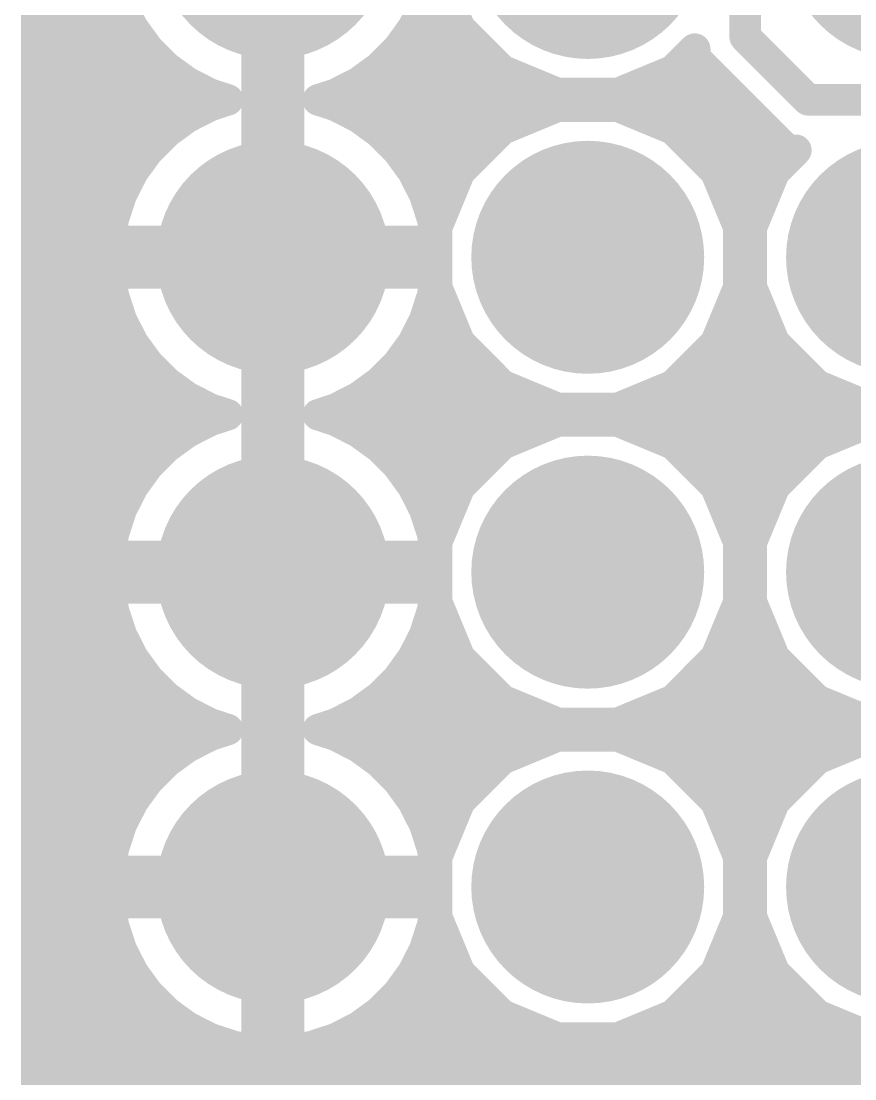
# Model space of a CAD drawing. Extents: x 0.3 to 37.8, y 0.3 to 44.2.
# Drawn here: x 0.25 to 6.98, y 12.93 to 21.46 of the extents above; entities that cross this region are included whole.
import ezdxf

# ---------------------------------------------------------------- set-up
doc = ezdxf.new("R2010")
doc.units = 0
doc.layers.add('16', color=175, linetype='CONTINUOUS')
doc.layers.add('17', color=82, linetype='CONTINUOUS')

# ---------------------------------------------------------------- blocks, each defined once
blk = doc.blocks.new('ROUNDP')
at = {"const_width": 0.5}
blk.add_lwpolyline([(0, -0.25, 1), (0, 0.25, 1), (0, -0.25)], format="xyb", dxfattribs=at)

msp = doc.modelspace()

# ---------------------------------------------------------------- linework, layer by layer
at = {"layer": '16', "const_width": 0.254}
for points in [[(0.381, 0.381), (0.381, 44.059)], [(6.096, 25.908), (6.096, 21.336)], [(2.159, 20.8751), (2.159, 21.971)], [(2.413, 21.971), (2.413, 19.685)], [(3.6068, 21.8555), (3.7924, 21.4074)], [(0.381, 21.59), (1.0625, 21.59)], [(1.062, 21.591), (1.1563, 21.4057)], [(2.159, 21.59), (2.413, 21.59)], [(3.4156, 21.4057), (3.51, 21.591)], [(3.5095, 21.59), (3.7168, 21.59)], [(1.1563, 21.4057), (1.2786, 21.2376)], [(3.2934, 21.2376), (3.4156, 21.4057)], [(3.7924, 21.4074), (4.1354, 21.0644)], [(0.381, 21.336), (1.207, 21.336)], [(2.159, 21.336), (2.413, 21.336)], [(3.365, 21.336), (3.8638, 21.336)], [(6.096, 21.336), (6.604, 20.828)], [(1.2786, 21.2376), (1.4256, 21.0906)], [(3.1464, 21.0906), (3.2934, 21.2376)], [(5.5166, 21.0644), (5.6896, 21.2374)], [(5.6896, 21.2374), (5.6896, 21.1677)], [(5.6896, 21.1677), (6.1976, 20.6597)], [(0.381, 21.082), (1.4373, 21.082)], [(1.4256, 21.0906), (1.5937, 20.9684)], [(2.159, 21.082), (2.413, 21.082)], [(2.9783, 20.9684), (3.1464, 21.0906)], [(3.1347, 21.082), (4.1178, 21.082)], [(4.1354, 21.0644), (4.5835, 20.8788)], [(5.0685, 20.8788), (5.5166, 21.0644)], [(5.5342, 21.082), (5.7753, 21.082)], [(1.5937, 20.9684), (1.779, 20.874)], [(2.793, 20.874), (2.9783, 20.9684)], [(1.779, 20.874), (1.9205, 20.828)], [(2.159, 19.685), (2.159, 20.8751)], [(2.6515, 20.828), (2.793, 20.874)], [(4.5835, 20.8788), (5.0685, 20.8788)], [(0.381, 20.828), (1.9205, 20.828)], [(1.779, 20.782), (1.5937, 20.6876)], [(1.9205, 20.828), (1.779, 20.782)], [(2.159, 20.828), (2.413, 20.828)], [(2.793, 20.782), (2.6515, 20.828)], [(2.6515, 20.828), (6.0293, 20.828)], [(2.9783, 20.6876), (2.793, 20.782)], [(6.604, 20.828), (8.89, 20.828)], [(4.5835, 20.7772), (4.1354, 20.5916)], [(5.0685, 20.7772), (4.5835, 20.7772)], [(5.5166, 20.5916), (5.0685, 20.7772)], [(1.5937, 20.6876), (1.4256, 20.5654)], [(3.1464, 20.5654), (2.9783, 20.6876)], [(6.1976, 20.6597), (6.4357, 20.4216)], [(0.381, 20.574), (1.4373, 20.574)], [(1.4256, 20.5654), (1.2786, 20.4184)], [(2.159, 20.574), (2.413, 20.574)], [(3.1347, 20.574), (4.1178, 20.574)], [(3.2934, 20.4184), (3.1464, 20.5654)], [(4.1354, 20.5916), (3.7924, 20.2486)], [(5.8596, 20.2486), (5.5166, 20.5916)], [(5.5342, 20.574), (6.2833, 20.574)], [(1.2786, 20.4184), (1.1563, 20.2503)], [(3.4156, 20.2503), (3.2934, 20.4184)], [(6.5054, 20.4216), (6.3324, 20.2486)], [(6.4357, 20.4216), (6.5054, 20.4216)], [(0.381, 20.32), (1.207, 20.32)], [(2.159, 20.32), (2.413, 20.32)], [(3.365, 20.32), (3.8638, 20.32)], [(5.7882, 20.32), (6.4038, 20.32)], [(1.1563, 20.2503), (1.062, 20.065)], [(3.51, 20.065), (3.4156, 20.2503)], [(3.7924, 20.2486), (3.6068, 19.8005)], [(6.0452, 19.8005), (5.8596, 20.2486)], [(6.3324, 20.2486), (6.1468, 19.8005)], [(0.381, 20.066), (1.0625, 20.066)], [(1.062, 20.065), (0.9977, 19.8673)], [(2.159, 20.066), (2.413, 20.066)], [(3.5095, 20.066), (3.7168, 20.066)], [(3.5743, 19.8673), (3.51, 20.065)], [(5.9352, 20.066), (6.2568, 20.066)], [(0.9977, 19.8673), (0.9689, 19.685)], [(3.6031, 19.685), (3.5743, 19.8673)], [(0.381, 19.812), (0.989, 19.812)], [(2.159, 19.812), (2.413, 19.812)], [(3.583, 19.812), (3.6116, 19.812)], [(3.6068, 19.8005), (3.6068, 19.3155)], [(6.0404, 19.812), (6.1516, 19.812)], [(6.0452, 19.3155), (6.0452, 19.8005)], [(6.1468, 19.8005), (6.1468, 19.3155)], [(0.9689, 19.685), (2.159, 19.685)], [(2.413, 19.685), (2.159, 19.685)], [(2.159, 19.685), (2.159, 19.431)], [(2.413, 19.431), (2.413, 19.685)], [(2.413, 19.685), (3.6031, 19.685)], [(0.381, 19.558), (2.159, 19.558)], [(2.413, 19.558), (3.6068, 19.558)], [(6.0452, 19.558), (6.1468, 19.558)], [(2.159, 19.431), (0.9689, 19.431)], [(0.9689, 19.431), (0.9977, 19.2487)], [(2.159, 18.2409), (2.159, 19.431)], [(2.159, 19.431), (2.413, 19.431)], [(2.413, 19.431), (2.413, 17.145)], [(3.6031, 19.431), (2.413, 19.431)], [(3.5743, 19.2487), (3.6031, 19.431)], [(0.381, 19.304), (0.989, 19.304)], [(0.9977, 19.2487), (1.062, 19.051)], [(2.159, 19.304), (2.413, 19.304)], [(3.51, 19.051), (3.5743, 19.2487)], [(3.583, 19.304), (3.6116, 19.304)], [(3.6068, 19.3155), (3.7924, 18.8674)], [(5.8596, 18.8674), (6.0452, 19.3155)], [(6.0404, 19.304), (6.1516, 19.304)], [(6.1468, 19.3155), (6.3324, 18.8674)], [(0.381, 19.05), (1.0625, 19.05)], [(1.062, 19.051), (1.1563, 18.8657)], [(2.159, 19.05), (2.413, 19.05)], [(3.4156, 18.8657), (3.51, 19.051)], [(3.5095, 19.05), (3.7168, 19.05)], [(5.9352, 19.05), (6.2568, 19.05)], [(1.1563, 18.8657), (1.2786, 18.6976)], [(3.2934, 18.6976), (3.4156, 18.8657)], [(3.7924, 18.8674), (4.1354, 18.5244)], [(5.5166, 18.5244), (5.8596, 18.8674)], [(6.3324, 18.8674), (6.6754, 18.5244)], [(0.381, 18.796), (1.207, 18.796)], [(2.159, 18.796), (2.413, 18.796)], [(3.365, 18.796), (3.8638, 18.796)], [(5.7882, 18.796), (6.4038, 18.796)], [(1.2786, 18.6976), (1.4256, 18.5506)], [(3.1464, 18.5506), (3.2934, 18.6976)], [(0.381, 18.542), (1.4373, 18.542)], [(1.4256, 18.5506), (1.5937, 18.4284)], [(2.159, 18.542), (2.413, 18.542)], [(2.9783, 18.4284), (3.1464, 18.5506)], [(3.1347, 18.542), (4.1178, 18.542)], [(4.1354, 18.5244), (4.5835, 18.3388)], [(5.0685, 18.3388), (5.5166, 18.5244)], [(5.5342, 18.542), (6.6578, 18.542)], [(6.6754, 18.5244), (7.1235, 18.3388)], [(1.5937, 18.4284), (1.779, 18.334)], [(2.793, 18.334), (2.9783, 18.4284)], [(1.779, 18.334), (1.9205, 18.288)], [(2.6515, 18.288), (2.793, 18.334)], [(4.5835, 18.3388), (5.0685, 18.3388)], [(0.381, 18.288), (1.9205, 18.288)], [(1.779, 18.242), (1.5937, 18.1476)], [(1.9205, 18.288), (1.779, 18.242)], [(2.159, 18.288), (2.413, 18.288)], [(2.159, 17.145), (2.159, 18.2409)], [(2.793, 18.242), (2.6515, 18.288)], [(2.6515, 18.288), (9.0773, 18.288)], [(2.9783, 18.1476), (2.793, 18.242)], [(4.5835, 18.2372), (4.1354, 18.0516)], [(5.0685, 18.2372), (4.5835, 18.2372)], [(5.5166, 18.0516), (5.0685, 18.2372)], [(7.1235, 18.2372), (6.6754, 18.0516)], [(1.5937, 18.1476), (1.4256, 18.0254)], [(3.1464, 18.0254), (2.9783, 18.1476)], [(4.1354, 18.0516), (3.7924, 17.7086)], [(5.8596, 17.7086), (5.5166, 18.0516)], [(6.6754, 18.0516), (6.3324, 17.7086)], [(0.381, 18.034), (1.4373, 18.034)], [(1.4256, 18.0254), (1.2786, 17.8784)], [(2.159, 18.034), (2.413, 18.034)], [(3.1347, 18.034), (4.1178, 18.034)], [(3.2934, 17.8784), (3.1464, 18.0254)], [(5.5342, 18.034), (6.6578, 18.034)], [(1.2786, 17.8784), (1.1563, 17.7103)], [(3.4156, 17.7103), (3.2934, 17.8784)], [(0.381, 17.78), (1.207, 17.78)], [(1.1563, 17.7103), (1.062, 17.525)], [(2.159, 17.78), (2.413, 17.78)], [(3.365, 17.78), (3.8638, 17.78)], [(3.51, 17.525), (3.4156, 17.7103)], [(3.7924, 17.7086), (3.6068, 17.2605)], [(5.7882, 17.78), (6.4038, 17.78)], [(6.0452, 17.2605), (5.8596, 17.7086)], [(6.3324, 17.7086), (6.1468, 17.2605)], [(0.381, 17.526), (1.0625, 17.526)], [(1.062, 17.525), (0.9977, 17.3273)], [(2.159, 17.526), (2.413, 17.526)], [(3.5095, 17.526), (3.7168, 17.526)], [(3.5743, 17.3273), (3.51, 17.525)], [(5.9352, 17.526), (6.2568, 17.526)], [(0.9977, 17.3273), (0.9689, 17.145)], [(3.6031, 17.145), (3.5743, 17.3273)], [(0.381, 17.272), (0.989, 17.272)], [(2.159, 17.272), (2.413, 17.272)], [(3.583, 17.272), (3.6116, 17.272)], [(3.6068, 17.2605), (3.6068, 16.7755)], [(6.0404, 17.272), (6.1516, 17.272)], [(6.0452, 16.7755), (6.0452, 17.2605)], [(6.1468, 17.2605), (6.1468, 16.7755)], [(0.9689, 17.145), (2.159, 17.145)], [(2.413, 17.145), (2.159, 17.145)], [(2.159, 17.145), (2.159, 16.891)], [(2.413, 16.891), (2.413, 17.145)], [(2.413, 17.145), (3.6031, 17.145)], [(0.381, 17.018), (2.159, 17.018)], [(2.413, 17.018), (3.6068, 17.018)], [(6.0452, 17.018), (6.1468, 17.018)], [(2.159, 16.891), (0.9689, 16.891)], [(0.9689, 16.891), (0.9977, 16.7087)], [(2.159, 15.7951), (2.159, 16.891)], [(2.159, 16.891), (2.413, 16.891)], [(2.413, 16.891), (2.413, 14.605)], [(3.6031, 16.891), (2.413, 16.891)], [(3.5743, 16.7087), (3.6031, 16.891)], [(3.6068, 16.7755), (3.7924, 16.3274)], [(5.8596, 16.3274), (6.0452, 16.7755)], [(6.1468, 16.7755), (6.3324, 16.3274)], [(0.381, 16.764), (0.989, 16.764)], [(0.9977, 16.7087), (1.062, 16.511)], [(2.159, 16.764), (2.413, 16.764)], [(3.51, 16.511), (3.5743, 16.7087)], [(3.583, 16.764), (3.6116, 16.764)], [(6.0404, 16.764), (6.1516, 16.764)], [(0.381, 16.51), (1.0625, 16.51)], [(1.062, 16.511), (1.1563, 16.3257)], [(2.159, 16.51), (2.413, 16.51)], [(3.4156, 16.3257), (3.51, 16.511)], [(3.5095, 16.51), (3.7168, 16.51)], [(5.9352, 16.51), (6.2568, 16.51)], [(0.381, 16.256), (1.207, 16.256)], [(1.1563, 16.3257), (1.2786, 16.1576)], [(2.159, 16.256), (2.413, 16.256)], [(3.2934, 16.1576), (3.4156, 16.3257)], [(3.365, 16.256), (3.8638, 16.256)], [(3.7924, 16.3274), (4.1354, 15.9844)], [(5.5166, 15.9844), (5.8596, 16.3274)], [(5.7882, 16.256), (6.4038, 16.256)], [(6.3324, 16.3274), (6.6754, 15.9844)], [(1.2786, 16.1576), (1.4256, 16.0106)], [(3.1464, 16.0106), (3.2934, 16.1576)], [(0.381, 16.002), (1.4373, 16.002)], [(1.4256, 16.0106), (1.5937, 15.8884)], [(2.159, 16.002), (2.413, 16.002)], [(2.9783, 15.8884), (3.1464, 16.0106)], [(3.1347, 16.002), (4.1178, 16.002)], [(5.5342, 16.002), (6.6578, 16.002)], [(4.1354, 15.9844), (4.5835, 15.7988)], [(5.0685, 15.7988), (5.5166, 15.9844)], [(6.6754, 15.9844), (7.1235, 15.7988)], [(1.5937, 15.8884), (1.779, 15.794)], [(2.793, 15.794), (2.9783, 15.8884)], [(0.381, 15.748), (1.9205, 15.748)], [(1.779, 15.794), (1.9205, 15.748)], [(1.9205, 15.748), (1.779, 15.702)], [(2.159, 14.605), (2.159, 15.7951)], [(2.159, 15.748), (2.413, 15.748)], [(2.6515, 15.748), (2.793, 15.794)], [(2.793, 15.702), (2.6515, 15.748)], [(2.6515, 15.748), (8.0613, 15.748)], [(4.5835, 15.7988), (5.0685, 15.7988)], [(1.779, 15.702), (1.5937, 15.6076)], [(2.9783, 15.6076), (2.793, 15.702)], [(4.5835, 15.6972), (4.1354, 15.5116)], [(5.0685, 15.6972), (4.5835, 15.6972)], [(5.5166, 15.5116), (5.0685, 15.6972)], [(7.1235, 15.6972), (6.6754, 15.5116)], [(1.5937, 15.6076), (1.4256, 15.4854)], [(3.1464, 15.4854), (2.9783, 15.6076)], [(0.381, 15.494), (1.4373, 15.494)], [(2.159, 15.494), (2.413, 15.494)], [(3.1347, 15.494), (4.1178, 15.494)], [(4.1354, 15.5116), (3.7924, 15.1686)], [(5.8596, 15.1686), (5.5166, 15.5116)], [(5.5342, 15.494), (6.6578, 15.494)], [(6.6754, 15.5116), (6.3324, 15.1686)], [(1.4256, 15.4854), (1.2786, 15.3384)], [(3.2934, 15.3384), (3.1464, 15.4854)], [(1.2786, 15.3384), (1.1563, 15.1703)], [(3.4156, 15.1703), (3.2934, 15.3384)], [(0.381, 15.24), (1.207, 15.24)], [(2.159, 15.24), (2.413, 15.24)], [(3.365, 15.24), (3.8638, 15.24)], [(5.7882, 15.24), (6.4038, 15.24)], [(1.1563, 15.1703), (1.062, 14.985)], [(3.51, 14.985), (3.4156, 15.1703)], [(3.7924, 15.1686), (3.6068, 14.7205)], [(6.0452, 14.7205), (5.8596, 15.1686)], [(6.3324, 15.1686), (6.1468, 14.7205)], [(0.381, 14.986), (1.0625, 14.986)], [(1.062, 14.985), (0.9977, 14.7873)], [(2.159, 14.986), (2.413, 14.986)], [(3.5095, 14.986), (3.7168, 14.986)], [(3.5743, 14.7873), (3.51, 14.985)], [(5.9352, 14.986), (6.2568, 14.986)], [(0.381, 14.732), (0.989, 14.732)], [(0.9977, 14.7873), (0.9689, 14.605)], [(2.159, 14.732), (2.413, 14.732)], [(3.6031, 14.605), (3.5743, 14.7873)], [(3.583, 14.732), (3.6116, 14.732)], [(3.6068, 14.7205), (3.6068, 14.2355)], [(6.0404, 14.732), (6.1516, 14.732)], [(6.0452, 14.2355), (6.0452, 14.7205)], [(6.1468, 14.7205), (6.1468, 14.2355)], [(0.9689, 14.605), (2.159, 14.605)], [(2.413, 14.605), (2.159, 14.605)], [(2.159, 14.605), (2.159, 14.351)], [(2.413, 14.351), (2.413, 14.605)], [(2.413, 14.605), (3.6031, 14.605)], [(0.381, 14.478), (2.159, 14.478)], [(3.048, 14.478), (2.286, 14.478)], [(2.413, 14.478), (3.6068, 14.478)], [(6.0452, 14.478), (6.1468, 14.478)], [(2.159, 14.351), (0.9689, 14.351)], [(0.9689, 14.351), (0.9977, 14.1687)], [(2.159, 13.1608), (2.159, 14.351)], [(2.159, 14.351), (2.413, 14.351)], [(2.413, 14.351), (2.413, 13.1608)], [(3.6031, 14.351), (2.413, 14.351)], [(3.5743, 14.1687), (3.6031, 14.351)], [(0.381, 14.224), (0.989, 14.224)], [(2.159, 14.224), (2.413, 14.224)], [(3.583, 14.224), (3.6116, 14.224)], [(3.6068, 14.2355), (3.7924, 13.7874)], [(5.8596, 13.7874), (6.0452, 14.2355)], [(6.0404, 14.224), (6.1516, 14.224)], [(6.1468, 14.2355), (6.3324, 13.7874)], [(0.9977, 14.1687), (1.062, 13.971)], [(3.51, 13.971), (3.5743, 14.1687)], [(0.381, 13.97), (1.0625, 13.97)], [(1.062, 13.971), (1.1563, 13.7857)], [(2.159, 13.97), (2.413, 13.97)], [(3.4156, 13.7857), (3.51, 13.971)], [(3.5095, 13.97), (3.7168, 13.97)], [(5.9352, 13.97), (6.2568, 13.97)], [(1.1563, 13.7857), (1.2786, 13.6176)], [(3.2934, 13.6176), (3.4156, 13.7857)], [(3.7924, 13.7874), (4.1354, 13.4444)], [(5.5166, 13.4444), (5.8596, 13.7874)], [(6.3324, 13.7874), (6.6754, 13.4444)], [(0.381, 13.716), (1.207, 13.716)], [(2.159, 13.716), (2.413, 13.716)], [(3.365, 13.716), (3.8638, 13.716)], [(5.7882, 13.716), (6.4038, 13.716)], [(1.2786, 13.6176), (1.4256, 13.4706)], [(3.1464, 13.4706), (3.2934, 13.6176)], [(0.381, 13.462), (1.4373, 13.462)], [(1.4256, 13.4706), (1.5937, 13.3483)], [(2.159, 13.462), (2.413, 13.462)], [(2.9783, 13.3483), (3.1464, 13.4706)], [(3.1347, 13.462), (4.1178, 13.462)], [(4.1354, 13.4444), (4.5835, 13.2588)], [(5.0685, 13.2588), (5.5166, 13.4444)], [(5.5342, 13.462), (6.6578, 13.462)], [(6.6754, 13.4444), (7.1235, 13.2588)], [(1.5937, 13.3483), (1.779, 13.254)], [(2.793, 13.254), (2.9783, 13.3483)], [(0.381, 13.208), (1.9205, 13.208)], [(1.779, 13.254), (1.9767, 13.1897)], [(1.9767, 13.1897), (2.159, 13.1608)], [(2.159, 13.208), (2.413, 13.208)], [(2.413, 13.1608), (2.5953, 13.1897)], [(2.5953, 13.1897), (2.793, 13.254)], [(2.6515, 13.208), (18.9833, 13.208)], [(4.5835, 13.2588), (5.0685, 13.2588)], [(0.381, 12.954), (18.7293, 12.954)]]:
    msp.add_lwpolyline(points, dxfattribs=at)
at = {"layer": '16', "const_width": 0.127}
for points in [[(0.381, 21.6535, 1), (0.381, 21.5265)], [(1.0625, 21.5265, 1), (1.0625, 21.6535)], [(2.159, 21.6535, 1), (2.159, 21.5265)], [(2.413, 21.5265, 1), (2.413, 21.6535)], [(3.5095, 21.6535, 1), (3.5095, 21.5265)], [(3.7168, 21.5265, 1), (3.7168, 21.6535)], [(1.2077, 21.4431, 1), (1.105, 21.3684)], [(3.467, 21.3684, 1), (3.3643, 21.4431)], [(3.8373, 21.4523, 1), (3.7475, 21.3625)], [(0.381, 21.3995, 1), (0.381, 21.2725)], [(1.0998, 21.3769, 1), (1.2129, 21.4346)], [(1.207, 21.2725, 1), (1.207, 21.3995)], [(2.159, 21.3995, 1), (2.159, 21.2725)], [(2.413, 21.2725, 1), (2.413, 21.3995)], [(3.365, 21.3995, 1), (3.365, 21.2725)], [(3.3591, 21.4346, 1), (3.4722, 21.3769)], [(3.7337, 21.3831, 1), (3.8511, 21.4317)], [(3.8638, 21.2725, 1), (3.8638, 21.3995)], [(6.1409, 21.3809, 1), (6.0511, 21.2911)], [(1.3235, 21.2825, 1), (1.2336, 21.1927)], [(1.2272, 21.2002, 1), (1.3299, 21.2749)], [(3.2421, 21.2749, 1), (3.3448, 21.2002)], [(3.3383, 21.1927, 1), (3.2485, 21.2825)], [(5.7531, 21.2374, 1), (5.6261, 21.2374)], [(5.7345, 21.1925, 1), (5.6447, 21.2823)], [(6.0325, 21.336, 1), (6.1595, 21.336)], [(5.7345, 21.2126, 1), (5.6447, 21.1228)], [(0.381, 21.1455, 1), (0.381, 21.0185)], [(1.4629, 21.1419, 1), (1.3882, 21.0392)], [(1.3807, 21.0456, 1), (1.4705, 21.1355)], [(1.4373, 21.0185, 1), (1.4373, 21.1455)], [(2.159, 21.1455, 1), (2.159, 21.0185)], [(2.413, 21.0185, 1), (2.413, 21.1455)], [(3.1347, 21.1455, 1), (3.1347, 21.0185)], [(3.1015, 21.1355, 1), (3.1913, 21.0456)], [(3.1838, 21.0392, 1), (3.1091, 21.1419)], [(4.1597, 21.1231, 1), (4.1111, 21.0057)], [(4.0905, 21.0195, 1), (4.1803, 21.1093)], [(4.1178, 21.0185, 1), (4.1178, 21.1455)], [(5.4717, 21.1093, 1), (5.5615, 21.0195)], [(5.5342, 21.1455, 1), (5.5342, 21.0185)], [(5.5409, 21.0057, 1), (5.4923, 21.1231)], [(5.6261, 21.1677, 1), (5.7531, 21.1677)], [(5.7753, 21.0185, 1), (5.7753, 21.1455)], [(1.6226, 21.0249, 1), (1.5649, 20.9118)], [(1.5564, 20.917, 1), (1.6311, 21.0197)], [(2.9409, 21.0197, 1), (3.0156, 20.917)], [(3.0071, 20.9118, 1), (2.9494, 21.0249)], [(1.7986, 20.9344, 1), (1.7594, 20.8136)], [(1.7502, 20.8174, 1), (1.8078, 20.9305)], [(2.2225, 20.8751, 1), (2.0955, 20.8751)], [(2.7642, 20.9305, 1), (2.8218, 20.8174)], [(2.8126, 20.8136, 1), (2.7734, 20.9344)], [(4.5835, 20.9423, 1), (4.5835, 20.8153)], [(4.5592, 20.8201, 1), (4.6078, 20.9375)], [(5.0442, 20.9375, 1), (5.0928, 20.8201)], [(5.0685, 20.8153, 1), (5.0685, 20.9423)], [(0.381, 20.8915, 1), (0.381, 20.7645)], [(1.7594, 20.8424, 1), (1.7986, 20.7216)], [(1.8078, 20.7255, 1), (1.7502, 20.8386)], [(1.9401, 20.7676, 1), (1.9008, 20.8884)], [(1.9008, 20.7676, 1), (1.9401, 20.8884)], [(1.9205, 20.7645, 1), (1.9205, 20.8915)], [(2.159, 20.8915, 1), (2.159, 20.7645)], [(2.0955, 20.8751, 1), (2.2225, 20.8751)], [(2.413, 20.7645, 1), (2.413, 20.8915)], [(2.6712, 20.8884, 1), (2.6319, 20.7676)], [(2.6515, 20.8915, 1), (2.6515, 20.7645)], [(2.6319, 20.8884, 1), (2.6712, 20.7676)], [(2.8218, 20.8386, 1), (2.7642, 20.7255)], [(2.7734, 20.7216, 1), (2.8126, 20.8424)], [(6.0293, 20.7645, 1), (6.0293, 20.8915)], [(6.604, 20.8915, 1), (6.604, 20.7645)], [(6.5591, 20.7831, 1), (6.6489, 20.8729)], [(4.5835, 20.8407, 1), (4.5835, 20.7137)], [(4.6078, 20.7185, 1), (4.5592, 20.8359)], [(5.0928, 20.8359, 1), (5.0442, 20.7185)], [(5.0685, 20.7137, 1), (5.0685, 20.8407)], [(1.5649, 20.7442, 1), (1.6226, 20.6311)], [(1.6311, 20.6363, 1), (1.5564, 20.739)], [(3.0156, 20.739, 1), (2.9409, 20.6363)], [(2.9494, 20.6311, 1), (3.0071, 20.7442)], [(6.2425, 20.7046, 1), (6.1527, 20.6148)], [(6.1527, 20.6148, 1), (6.2425, 20.7046)], [(0.381, 20.6375, 1), (0.381, 20.5105)], [(1.3882, 20.6168, 1), (1.4629, 20.5141)], [(1.4705, 20.5205, 1), (1.3807, 20.6103)], [(1.4373, 20.5105, 1), (1.4373, 20.6375)], [(2.159, 20.6375, 1), (2.159, 20.5105)], [(2.413, 20.5105, 1), (2.413, 20.6375)], [(3.1347, 20.6375, 1), (3.1347, 20.5105)], [(3.1913, 20.6103, 1), (3.1015, 20.5205)], [(3.1091, 20.5141, 1), (3.1838, 20.6168)], [(4.1111, 20.6503, 1), (4.1597, 20.5329)], [(4.1803, 20.5467, 1), (4.0905, 20.6365)], [(4.1178, 20.5105, 1), (4.1178, 20.6375)], [(5.5615, 20.6365, 1), (5.4717, 20.5467)], [(5.5342, 20.6375, 1), (5.5342, 20.5105)], [(5.4923, 20.5329, 1), (5.5409, 20.6503)], [(6.2833, 20.5105, 1), (6.2833, 20.6375)], [(1.2336, 20.4633, 1), (1.3235, 20.3735)], [(1.3299, 20.3811, 1), (1.2272, 20.4558)], [(3.3448, 20.4558, 1), (3.2421, 20.3811)], [(3.2485, 20.3735, 1), (3.3383, 20.4633)], [(6.4357, 20.4851, 1), (6.4357, 20.3581)], [(6.3908, 20.3767, 1), (6.4806, 20.4665)], [(6.5503, 20.3767, 1), (6.4605, 20.4665)], [(6.5054, 20.3581, 1), (6.5054, 20.4851)], [(0.381, 20.3835, 1), (0.381, 20.2565)], [(1.207, 20.2565, 1), (1.207, 20.3835)], [(2.159, 20.3835, 1), (2.159, 20.2565)], [(2.413, 20.2565, 1), (2.413, 20.3835)], [(3.365, 20.3835, 1), (3.365, 20.2565)], [(3.8638, 20.2565, 1), (3.8638, 20.3835)], [(5.7882, 20.3835, 1), (5.7882, 20.2565)], [(6.4038, 20.2565, 1), (6.4038, 20.3835)], [(1.105, 20.2876, 1), (1.2077, 20.2129)], [(1.2129, 20.2214, 1), (1.0998, 20.2791)], [(3.4722, 20.2791, 1), (3.3591, 20.2214)], [(3.3643, 20.2129, 1), (3.467, 20.2876)], [(3.7475, 20.2935, 1), (3.8373, 20.2037)], [(3.8511, 20.2243, 1), (3.7337, 20.2729)], [(5.9183, 20.2729, 1), (5.8009, 20.2243)], [(5.8147, 20.2037, 1), (5.9045, 20.2935)], [(6.2875, 20.2935, 1), (6.3773, 20.2037)], [(6.3911, 20.2243, 1), (6.2737, 20.2729)], [(0.381, 20.1295, 1), (0.381, 20.0025)], [(1.0054, 20.0938, 1), (1.1185, 20.0362)], [(1.1224, 20.0454, 1), (1.0016, 20.0846)], [(1.0625, 20.0025, 1), (1.0625, 20.1295)], [(2.159, 20.1295, 1), (2.159, 20.0025)], [(2.413, 20.0025, 1), (2.413, 20.1295)], [(3.5095, 20.1295, 1), (3.5095, 20.0025)], [(3.5704, 20.0846, 1), (3.4496, 20.0454)], [(3.4535, 20.0362, 1), (3.5666, 20.0938)], [(3.7168, 20.0025, 1), (3.7168, 20.1295)], [(5.9352, 20.1295, 1), (5.9352, 20.0025)], [(6.2568, 20.0025, 1), (6.2568, 20.1295)], [(1.0604, 19.8574, 1), (0.935, 19.8772)], [(3.637, 19.8772, 1), (3.5116, 19.8574)], [(0.381, 19.8755, 1), (0.381, 19.7485)], [(0.9373, 19.8869, 1), (1.0581, 19.8477)], [(0.989, 19.7485, 1), (0.989, 19.8755)], [(2.159, 19.8755, 1), (2.159, 19.7485)], [(2.413, 19.7485, 1), (2.413, 19.8755)], [(3.5139, 19.8477, 1), (3.6347, 19.8869)], [(3.583, 19.8755, 1), (3.583, 19.7485)], [(3.6703, 19.8005, 1), (3.5433, 19.8005)], [(3.5481, 19.8248, 1), (3.6655, 19.7762)], [(3.6116, 19.7485, 1), (3.6116, 19.8755)], [(6.0404, 19.8755, 1), (6.0404, 19.7485)], [(6.1087, 19.8005, 1), (5.9817, 19.8005)], [(5.9865, 19.7762, 1), (6.1039, 19.8248)], [(6.2103, 19.8005, 1), (6.0833, 19.8005)], [(6.0881, 19.8248, 1), (6.2055, 19.7762)], [(6.1516, 19.7485, 1), (6.1516, 19.8755)], [(0.9689, 19.7485, 1), (0.9689, 19.6215)], [(2.159, 19.7485, 1), (2.159, 19.6215)], [(2.2225, 19.685, 1), (2.0955, 19.685)], [(2.159, 19.6215, 1), (2.159, 19.7485)], [(2.4765, 19.685, 1), (2.3495, 19.685)], [(2.413, 19.7485, 1), (2.413, 19.6215)], [(2.413, 19.6215, 1), (2.413, 19.7485)], [(3.6031, 19.6215, 1), (3.6031, 19.7485)], [(0.9061, 19.6949, 1), (1.0316, 19.6751)], [(2.0955, 19.685, 1), (2.2225, 19.685)], [(2.3495, 19.685, 1), (2.4765, 19.685)], [(3.5404, 19.6751, 1), (3.6659, 19.6949)], [(0.381, 19.6215, 1), (0.381, 19.4945)], [(2.159, 19.4945, 1), (2.159, 19.6215)], [(2.413, 19.6215, 1), (2.413, 19.4945)], [(3.6068, 19.4945, 1), (3.6068, 19.6215)], [(6.0452, 19.6215, 1), (6.0452, 19.4945)], [(6.1468, 19.4945, 1), (6.1468, 19.6215)], [(1.0316, 19.4409, 1), (0.9061, 19.4211)], [(0.9689, 19.4945, 1), (0.9689, 19.3675)], [(2.2225, 19.431, 1), (2.0955, 19.431)], [(2.159, 19.4945, 1), (2.159, 19.3675)], [(2.159, 19.3675, 1), (2.159, 19.4945)], [(2.4765, 19.431, 1), (2.3495, 19.431)], [(2.413, 19.4945, 1), (2.413, 19.3675)], [(2.413, 19.3675, 1), (2.413, 19.4945)], [(3.6659, 19.4211, 1), (3.5404, 19.4409)], [(3.6031, 19.3675, 1), (3.6031, 19.4945)], [(2.0955, 19.431, 1), (2.2225, 19.431)], [(2.3495, 19.431, 1), (2.4765, 19.431)], [(0.381, 19.3675, 1), (0.381, 19.2405)], [(1.0581, 19.2683, 1), (0.9373, 19.2291)], [(0.989, 19.2405, 1), (0.989, 19.3675)], [(2.159, 19.3675, 1), (2.159, 19.2405)], [(2.413, 19.2405, 1), (2.413, 19.3675)], [(3.6347, 19.2291, 1), (3.5139, 19.2683)], [(3.583, 19.3675, 1), (3.583, 19.2405)], [(3.6655, 19.3398, 1), (3.5481, 19.2912)], [(3.5433, 19.3155, 1), (3.6703, 19.3155)], [(3.6116, 19.2405, 1), (3.6116, 19.3675)], [(6.0404, 19.3675, 1), (6.0404, 19.2405)], [(5.9817, 19.3155, 1), (6.1087, 19.3155)], [(6.1039, 19.2912, 1), (5.9865, 19.3398)], [(6.2055, 19.3398, 1), (6.0881, 19.2912)], [(6.0833, 19.3155, 1), (6.2103, 19.3155)], [(6.1516, 19.2405, 1), (6.1516, 19.3675)], [(0.935, 19.2388, 1), (1.0604, 19.2586)], [(3.5116, 19.2586, 1), (3.637, 19.2388)], [(0.381, 19.1135, 1), (0.381, 18.9865)], [(1.1185, 19.0798, 1), (1.0054, 19.0222)], [(1.0016, 19.0314, 1), (1.1224, 19.0706)], [(1.0625, 18.9865, 1), (1.0625, 19.1135)], [(2.159, 19.1135, 1), (2.159, 18.9865)], [(2.413, 18.9865, 1), (2.413, 19.1135)], [(3.5095, 19.1135, 1), (3.5095, 18.9865)], [(3.4496, 19.0706, 1), (3.5704, 19.0314)], [(3.5666, 19.0222, 1), (3.4535, 19.0798)], [(3.7168, 18.9865, 1), (3.7168, 19.1135)], [(5.9352, 19.1135, 1), (5.9352, 18.9865)], [(6.2568, 18.9865, 1), (6.2568, 19.1135)], [(1.2077, 18.9031, 1), (1.105, 18.8284)], [(1.0998, 18.8369, 1), (1.2129, 18.8946)], [(3.3591, 18.8946, 1), (3.4722, 18.8369)], [(3.467, 18.8284, 1), (3.3643, 18.9031)], [(3.8373, 18.9123, 1), (3.7475, 18.8225)], [(3.7337, 18.8431, 1), (3.8511, 18.8917)], [(5.8009, 18.8917, 1), (5.9183, 18.8431)], [(5.9045, 18.8225, 1), (5.8147, 18.9123)], [(6.3773, 18.9123, 1), (6.2875, 18.8225)], [(6.2737, 18.8431, 1), (6.3911, 18.8917)], [(0.381, 18.8595, 1), (0.381, 18.7325)], [(1.207, 18.7325, 1), (1.207, 18.8595)], [(2.159, 18.8595, 1), (2.159, 18.7325)], [(2.413, 18.7325, 1), (2.413, 18.8595)], [(3.365, 18.8595, 1), (3.365, 18.7325)], [(3.8638, 18.7325, 1), (3.8638, 18.8595)], [(5.7882, 18.8595, 1), (5.7882, 18.7325)], [(6.4038, 18.7325, 1), (6.4038, 18.8595)], [(1.3235, 18.7425, 1), (1.2336, 18.6527)], [(1.2272, 18.6602, 1), (1.3299, 18.7349)], [(3.2421, 18.7349, 1), (3.3448, 18.6602)], [(3.3383, 18.6527, 1), (3.2485, 18.7425)], [(0.381, 18.6055, 1), (0.381, 18.4785)], [(1.4629, 18.6019, 1), (1.3882, 18.4992)], [(1.3807, 18.5056, 1), (1.4705, 18.5955)], [(1.4373, 18.4785, 1), (1.4373, 18.6055)], [(2.159, 18.6055, 1), (2.159, 18.4785)], [(2.413, 18.4785, 1), (2.413, 18.6055)], [(3.1347, 18.6055, 1), (3.1347, 18.4785)], [(3.1015, 18.5955, 1), (3.1913, 18.5056)], [(3.1838, 18.4992, 1), (3.1091, 18.6019)], [(4.1597, 18.5831, 1), (4.1111, 18.4657)], [(4.0905, 18.4795, 1), (4.1803, 18.5693)], [(4.1178, 18.4785, 1), (4.1178, 18.6055)], [(5.4717, 18.5693, 1), (5.5615, 18.4795)], [(5.5342, 18.6055, 1), (5.5342, 18.4785)], [(5.5409, 18.4657, 1), (5.4923, 18.5831)], [(6.6997, 18.5831, 1), (6.6511, 18.4657)], [(6.6305, 18.4795, 1), (6.7203, 18.5693)], [(6.6578, 18.4785, 1), (6.6578, 18.6055)], [(1.6226, 18.4849, 1), (1.5649, 18.3718)], [(1.5564, 18.377, 1), (1.6311, 18.4797)], [(2.9409, 18.4797, 1), (3.0156, 18.377)], [(3.0071, 18.3718, 1), (2.9494, 18.4849)], [(1.7986, 18.3944, 1), (1.7594, 18.2736)], [(1.7502, 18.2774, 1), (1.8078, 18.3905)], [(2.7642, 18.3905, 1), (2.8218, 18.2774)], [(2.8126, 18.2736, 1), (2.7734, 18.3944)], [(4.5835, 18.4023, 1), (4.5835, 18.2753)], [(4.5592, 18.2801, 1), (4.6078, 18.3975)], [(5.0442, 18.3975, 1), (5.0928, 18.2801)], [(5.0685, 18.2753, 1), (5.0685, 18.4023)], [(0.381, 18.3515, 1), (0.381, 18.2245)], [(1.7594, 18.3024, 1), (1.7986, 18.1816)], [(1.8078, 18.1855, 1), (1.7502, 18.2986)], [(1.9401, 18.2276, 1), (1.9008, 18.3484)], [(1.9008, 18.2276, 1), (1.9401, 18.3484)], [(1.9205, 18.2245, 1), (1.9205, 18.3515)], [(2.159, 18.3515, 1), (2.159, 18.2245)], [(2.2225, 18.2409, 1), (2.0955, 18.2409)], [(2.413, 18.2245, 1), (2.413, 18.3515)], [(2.6712, 18.3484, 1), (2.6319, 18.2276)], [(2.6515, 18.3515, 1), (2.6515, 18.2245)], [(2.6319, 18.3484, 1), (2.6712, 18.2276)], [(2.8218, 18.2986, 1), (2.7642, 18.1855)], [(2.7734, 18.1816, 1), (2.8126, 18.3024)], [(4.5835, 18.3007, 1), (4.5835, 18.1737)], [(4.6078, 18.1785, 1), (4.5592, 18.2959)], [(5.0928, 18.2959, 1), (5.0442, 18.1785)], [(5.0685, 18.1737, 1), (5.0685, 18.3007)], [(1.5649, 18.2042, 1), (1.6226, 18.0911)], [(1.6311, 18.0963, 1), (1.5564, 18.199)], [(2.0955, 18.2409, 1), (2.2225, 18.2409)], [(3.0156, 18.199, 1), (2.9409, 18.0963)], [(2.9494, 18.0911, 1), (3.0071, 18.2042)], [(4.1803, 18.0067, 1), (4.0905, 18.0965)], [(5.5615, 18.0965, 1), (5.4717, 18.0067)], [(6.7203, 18.0067, 1), (6.6305, 18.0965)], [(0.381, 18.0975, 1), (0.381, 17.9705)], [(1.3882, 18.0768, 1), (1.4629, 17.9741)], [(1.4705, 17.9805, 1), (1.3807, 18.0703)], [(1.4373, 17.9705, 1), (1.4373, 18.0975)], [(2.159, 18.0975, 1), (2.159, 17.9705)], [(2.413, 17.9705, 1), (2.413, 18.0975)], [(3.1347, 18.0975, 1), (3.1347, 17.9705)], [(3.1913, 18.0703, 1), (3.1015, 17.9805)], [(3.1091, 17.9741, 1), (3.1838, 18.0768)], [(4.1111, 18.1103, 1), (4.1597, 17.9929)], [(4.1178, 17.9705, 1), (4.1178, 18.0975)], [(5.5342, 18.0975, 1), (5.5342, 17.9705)], [(5.4923, 17.9929, 1), (5.5409, 18.1103)], [(6.6511, 18.1103, 1), (6.6997, 17.9929)], [(6.6578, 17.9705, 1), (6.6578, 18.0975)], [(1.3299, 17.8411, 1), (1.2272, 17.9158)], [(3.3448, 17.9158, 1), (3.2421, 17.8411)], [(1.2336, 17.9233, 1), (1.3235, 17.8335)], [(3.2485, 17.8335, 1), (3.3383, 17.9233)], [(0.381, 17.8435, 1), (0.381, 17.7165)], [(1.2129, 17.6814, 1), (1.0998, 17.7391)], [(1.207, 17.7165, 1), (1.207, 17.8435)], [(2.159, 17.8435, 1), (2.159, 17.7165)], [(2.413, 17.7165, 1), (2.413, 17.8435)], [(3.365, 17.8435, 1), (3.365, 17.7165)], [(3.4722, 17.7391, 1), (3.3591, 17.6814)], [(3.8511, 17.6843, 1), (3.7337, 17.7329)], [(3.8638, 17.7165, 1), (3.8638, 17.8435)], [(5.7882, 17.8435, 1), (5.7882, 17.7165)], [(5.9183, 17.7329, 1), (5.8009, 17.6843)], [(6.3911, 17.6843, 1), (6.2737, 17.7329)], [(6.4038, 17.7165, 1), (6.4038, 17.8435)], [(1.105, 17.7476, 1), (1.2077, 17.6729)], [(3.3643, 17.6729, 1), (3.467, 17.7476)], [(3.7475, 17.7535, 1), (3.8373, 17.6637)], [(5.8147, 17.6637, 1), (5.9045, 17.7535)], [(6.2875, 17.7535, 1), (6.3773, 17.6637)], [(0.381, 17.5895, 1), (0.381, 17.4625)], [(1.0054, 17.5538, 1), (1.1185, 17.4962)], [(1.1224, 17.5054, 1), (1.0016, 17.5446)], [(1.0625, 17.4625, 1), (1.0625, 17.5895)], [(2.159, 17.5895, 1), (2.159, 17.4625)], [(2.413, 17.4625, 1), (2.413, 17.5895)], [(3.5095, 17.5895, 1), (3.5095, 17.4625)], [(3.5704, 17.5446, 1), (3.4496, 17.5054)], [(3.4535, 17.4962, 1), (3.5666, 17.5538)], [(3.7168, 17.4625, 1), (3.7168, 17.5895)], [(5.9352, 17.5895, 1), (5.9352, 17.4625)], [(6.2568, 17.4625, 1), (6.2568, 17.5895)], [(0.9373, 17.3469, 1), (1.0581, 17.3077)], [(1.0604, 17.3174, 1), (0.935, 17.3372)], [(3.637, 17.3372, 1), (3.5116, 17.3174)], [(3.5139, 17.3077, 1), (3.6347, 17.3469)], [(0.381, 17.3355, 1), (0.381, 17.2085)], [(0.989, 17.2085, 1), (0.989, 17.3355)], [(2.159, 17.3355, 1), (2.159, 17.2085)], [(2.413, 17.2085, 1), (2.413, 17.3355)], [(3.583, 17.3355, 1), (3.583, 17.2085)], [(3.6703, 17.2605, 1), (3.5433, 17.2605)], [(3.5481, 17.2848, 1), (3.6655, 17.2362)], [(3.6116, 17.2085, 1), (3.6116, 17.3355)], [(6.0404, 17.3355, 1), (6.0404, 17.2085)], [(6.1087, 17.2605, 1), (5.9817, 17.2605)], [(5.9865, 17.2362, 1), (6.1039, 17.2848)], [(6.2103, 17.2605, 1), (6.0833, 17.2605)], [(6.0881, 17.2848, 1), (6.2055, 17.2362)], [(6.1516, 17.2085, 1), (6.1516, 17.3355)], [(0.9689, 17.2085, 1), (0.9689, 17.0815)], [(2.159, 17.2085, 1), (2.159, 17.0815)], [(2.2225, 17.145, 1), (2.0955, 17.145)], [(2.159, 17.0815, 1), (2.159, 17.2085)], [(2.4765, 17.145, 1), (2.3495, 17.145)], [(2.413, 17.2085, 1), (2.413, 17.0815)], [(2.413, 17.0815, 1), (2.413, 17.2085)], [(3.6031, 17.0815, 1), (3.6031, 17.2085)], [(0.9061, 17.1549, 1), (1.0316, 17.1351)], [(2.0955, 17.145, 1), (2.2225, 17.145)], [(2.3495, 17.145, 1), (2.4765, 17.145)], [(3.5404, 17.1351, 1), (3.6659, 17.1549)], [(0.381, 17.0815, 1), (0.381, 16.9545)], [(2.159, 16.9545, 1), (2.159, 17.0815)], [(2.413, 17.0815, 1), (2.413, 16.9545)], [(3.6068, 16.9545, 1), (3.6068, 17.0815)], [(6.0452, 17.0815, 1), (6.0452, 16.9545)], [(6.1468, 16.9545, 1), (6.1468, 17.0815)], [(1.0316, 16.9009, 1), (0.9061, 16.8811)], [(0.9689, 16.9545, 1), (0.9689, 16.8275)], [(2.2225, 16.891, 1), (2.0955, 16.891)], [(2.159, 16.9545, 1), (2.159, 16.8275)], [(2.159, 16.8275, 1), (2.159, 16.9545)], [(2.4765, 16.891, 1), (2.3495, 16.891)], [(2.413, 16.9545, 1), (2.413, 16.8275)], [(2.413, 16.8275, 1), (2.413, 16.9545)], [(3.6659, 16.8811, 1), (3.5404, 16.9009)], [(3.6031, 16.8275, 1), (3.6031, 16.9545)], [(2.0955, 16.891, 1), (2.2225, 16.891)], [(2.3495, 16.891, 1), (2.4765, 16.891)], [(3.6655, 16.7998, 1), (3.5481, 16.7512)], [(6.1039, 16.7512, 1), (5.9865, 16.7998)], [(6.2055, 16.7998, 1), (6.0881, 16.7512)], [(0.381, 16.8275, 1), (0.381, 16.7005)], [(1.0581, 16.7283, 1), (0.9373, 16.6891)], [(0.989, 16.7005, 1), (0.989, 16.8275)], [(2.159, 16.8275, 1), (2.159, 16.7005)], [(2.413, 16.7005, 1), (2.413, 16.8275)], [(3.6347, 16.6891, 1), (3.5139, 16.7283)], [(3.583, 16.8275, 1), (3.583, 16.7005)], [(3.5433, 16.7755, 1), (3.6703, 16.7755)], [(3.6116, 16.7005, 1), (3.6116, 16.8275)], [(6.0404, 16.8275, 1), (6.0404, 16.7005)], [(5.9817, 16.7755, 1), (6.1087, 16.7755)], [(6.0833, 16.7755, 1), (6.2103, 16.7755)], [(6.1516, 16.7005, 1), (6.1516, 16.8275)], [(0.935, 16.6988, 1), (1.0604, 16.7186)], [(3.5116, 16.7186, 1), (3.637, 16.6988)], [(0.381, 16.5735, 1), (0.381, 16.4465)], [(1.1185, 16.5398, 1), (1.0054, 16.4822)], [(1.0016, 16.4914, 1), (1.1224, 16.5306)], [(1.0625, 16.4465, 1), (1.0625, 16.5735)], [(2.159, 16.5735, 1), (2.159, 16.4465)], [(2.413, 16.4465, 1), (2.413, 16.5735)], [(3.5095, 16.5735, 1), (3.5095, 16.4465)], [(3.4496, 16.5306, 1), (3.5704, 16.4914)], [(3.5666, 16.4822, 1), (3.4535, 16.5398)], [(3.7168, 16.4465, 1), (3.7168, 16.5735)], [(5.9352, 16.5735, 1), (5.9352, 16.4465)], [(6.2568, 16.4465, 1), (6.2568, 16.5735)], [(0.381, 16.3195, 1), (0.381, 16.1925)], [(1.2077, 16.3631, 1), (1.105, 16.2884)], [(1.0998, 16.2969, 1), (1.2129, 16.3546)], [(1.207, 16.1925, 1), (1.207, 16.3195)], [(2.159, 16.3195, 1), (2.159, 16.1925)], [(2.413, 16.1925, 1), (2.413, 16.3195)], [(3.365, 16.3195, 1), (3.365, 16.1925)], [(3.3591, 16.3546, 1), (3.4722, 16.2969)], [(3.467, 16.2884, 1), (3.3643, 16.3631)], [(3.8373, 16.3723, 1), (3.7475, 16.2825)], [(3.7337, 16.3031, 1), (3.8511, 16.3517)], [(3.8638, 16.1925, 1), (3.8638, 16.3195)], [(5.7882, 16.3195, 1), (5.7882, 16.1925)], [(5.8009, 16.3517, 1), (5.9183, 16.3031)], [(5.9045, 16.2825, 1), (5.8147, 16.3723)], [(6.3773, 16.3723, 1), (6.2875, 16.2825)], [(6.2737, 16.3031, 1), (6.3911, 16.3517)], [(6.4038, 16.1925, 1), (6.4038, 16.3195)], [(1.3235, 16.2025, 1), (1.2336, 16.1127)], [(1.2272, 16.1202, 1), (1.3299, 16.1949)], [(3.2421, 16.1949, 1), (3.3448, 16.1202)], [(3.3383, 16.1127, 1), (3.2485, 16.2025)], [(0.381, 16.0655, 1), (0.381, 15.9385)], [(1.4629, 16.0619, 1), (1.3882, 15.9592)], [(1.4373, 15.9385, 1), (1.4373, 16.0655)], [(2.159, 16.0655, 1), (2.159, 15.9385)], [(2.413, 15.9385, 1), (2.413, 16.0655)], [(3.1347, 16.0655, 1), (3.1347, 15.9385)], [(3.1838, 15.9592, 1), (3.1091, 16.0619)], [(4.1178, 15.9385, 1), (4.1178, 16.0655)], [(5.5342, 16.0655, 1), (5.5342, 15.9385)], [(6.6578, 15.9385, 1), (6.6578, 16.0655)], [(1.3807, 15.9656, 1), (1.4705, 16.0555)], [(3.1015, 16.0555, 1), (3.1913, 15.9656)], [(4.1597, 16.0431, 1), (4.1111, 15.9257)], [(4.0905, 15.9395, 1), (4.1803, 16.0293)], [(5.4717, 16.0293, 1), (5.5615, 15.9395)], [(5.5409, 15.9257, 1), (5.4923, 16.0431)], [(6.6997, 16.0431, 1), (6.6511, 15.9257)], [(6.6305, 15.9395, 1), (6.7203, 16.0293)], [(1.6226, 15.9449, 1), (1.5649, 15.8318)], [(1.5564, 15.837, 1), (1.6311, 15.9397)], [(2.9409, 15.9397, 1), (3.0156, 15.837)], [(3.0071, 15.8318, 1), (2.9494, 15.9449)], [(0.381, 15.8115, 1), (0.381, 15.6845)], [(1.7986, 15.8544, 1), (1.7594, 15.7336)], [(1.7502, 15.7374, 1), (1.8078, 15.8505)], [(1.9401, 15.6876, 1), (1.9008, 15.8084)], [(1.9008, 15.6876, 1), (1.9401, 15.8084)], [(1.9205, 15.6845, 1), (1.9205, 15.8115)], [(2.2225, 15.7951, 1), (2.0955, 15.7951)], [(2.159, 15.8115, 1), (2.159, 15.6845)], [(2.413, 15.6845, 1), (2.413, 15.8115)], [(2.6712, 15.8084, 1), (2.6319, 15.6876)], [(2.6515, 15.8115, 1), (2.6515, 15.6845)], [(2.6319, 15.8084, 1), (2.6712, 15.6876)], [(2.7642, 15.8505, 1), (2.8218, 15.7374)], [(2.8126, 15.7336, 1), (2.7734, 15.8544)], [(4.5835, 15.8623, 1), (4.5835, 15.7353)], [(4.5592, 15.7401, 1), (4.6078, 15.8575)], [(5.0442, 15.8575, 1), (5.0928, 15.7401)], [(5.0685, 15.7353, 1), (5.0685, 15.8623)], [(1.7594, 15.7624, 1), (1.7986, 15.6416)], [(1.8078, 15.6455, 1), (1.7502, 15.7586)], [(2.0955, 15.7951, 1), (2.2225, 15.7951)], [(2.8218, 15.7586, 1), (2.7642, 15.6455)], [(2.7734, 15.6416, 1), (2.8126, 15.7624)], [(4.5835, 15.7607, 1), (4.5835, 15.6337)], [(4.6078, 15.6385, 1), (4.5592, 15.7559)], [(5.0928, 15.7559, 1), (5.0442, 15.6385)], [(5.0685, 15.6337, 1), (5.0685, 15.7607)], [(1.5649, 15.6642, 1), (1.6226, 15.5511)], [(1.6311, 15.5563, 1), (1.5564, 15.659)], [(3.0156, 15.659, 1), (2.9409, 15.5563)], [(2.9494, 15.5511, 1), (3.0071, 15.6642)], [(0.381, 15.5575, 1), (0.381, 15.4305)], [(1.4373, 15.4305, 1), (1.4373, 15.5575)], [(2.159, 15.5575, 1), (2.159, 15.4305)], [(2.413, 15.4305, 1), (2.413, 15.5575)], [(3.1347, 15.5575, 1), (3.1347, 15.4305)], [(4.1111, 15.5703, 1), (4.1597, 15.4529)], [(4.1803, 15.4667, 1), (4.0905, 15.5565)], [(4.1178, 15.4305, 1), (4.1178, 15.5575)], [(5.5615, 15.5565, 1), (5.4717, 15.4667)], [(5.5342, 15.5575, 1), (5.5342, 15.4305)], [(5.4923, 15.4529, 1), (5.5409, 15.5703)], [(6.6511, 15.5703, 1), (6.6997, 15.4529)], [(6.7203, 15.4667, 1), (6.6305, 15.5565)], [(6.6578, 15.4305, 1), (6.6578, 15.5575)], [(1.3882, 15.5368, 1), (1.4629, 15.4341)], [(1.4705, 15.4405, 1), (1.3807, 15.5303)], [(3.1913, 15.5303, 1), (3.1015, 15.4405)], [(3.1091, 15.4341, 1), (3.1838, 15.5368)], [(1.2336, 15.3833, 1), (1.3235, 15.2935)], [(1.3299, 15.3011, 1), (1.2272, 15.3758)], [(3.3448, 15.3758, 1), (3.2421, 15.3011)], [(3.2485, 15.2935, 1), (3.3383, 15.3833)], [(0.381, 15.3035, 1), (0.381, 15.1765)], [(1.207, 15.1765, 1), (1.207, 15.3035)], [(2.159, 15.3035, 1), (2.159, 15.1765)], [(2.413, 15.1765, 1), (2.413, 15.3035)], [(3.365, 15.3035, 1), (3.365, 15.1765)], [(3.8638, 15.1765, 1), (3.8638, 15.3035)], [(5.7882, 15.3035, 1), (5.7882, 15.1765)], [(6.4038, 15.1765, 1), (6.4038, 15.3035)], [(1.2129, 15.1414, 1), (1.0998, 15.1991)], [(3.4722, 15.1991, 1), (3.3591, 15.1414)], [(3.7475, 15.2135, 1), (3.8373, 15.1237)], [(3.8511, 15.1443, 1), (3.7337, 15.1929)], [(5.9183, 15.1929, 1), (5.8009, 15.1443)], [(5.8147, 15.1237, 1), (5.9045, 15.2135)], [(6.2875, 15.2135, 1), (6.3773, 15.1237)], [(6.3911, 15.1443, 1), (6.2737, 15.1929)], [(1.105, 15.2076, 1), (1.2077, 15.1329)], [(3.3643, 15.1329, 1), (3.467, 15.2076)], [(0.381, 15.0495, 1), (0.381, 14.9225)], [(1.1224, 14.9654, 1), (1.0016, 15.0046)], [(1.0625, 14.9225, 1), (1.0625, 15.0495)], [(2.159, 15.0495, 1), (2.159, 14.9225)], [(2.413, 14.9225, 1), (2.413, 15.0495)], [(3.5095, 15.0495, 1), (3.5095, 14.9225)], [(3.5704, 15.0046, 1), (3.4496, 14.9654)], [(3.7168, 14.9225, 1), (3.7168, 15.0495)], [(5.9352, 15.0495, 1), (5.9352, 14.9225)], [(6.2568, 14.9225, 1), (6.2568, 15.0495)], [(1.0054, 15.0138, 1), (1.1185, 14.9562)], [(3.4535, 14.9562, 1), (3.5666, 15.0138)], [(0.381, 14.7955, 1), (0.381, 14.6685)], [(0.9373, 14.8069, 1), (1.0581, 14.7677)], [(1.0604, 14.7774, 1), (0.935, 14.7972)], [(0.989, 14.6685, 1), (0.989, 14.7955)], [(2.159, 14.7955, 1), (2.159, 14.6685)], [(2.413, 14.6685, 1), (2.413, 14.7955)], [(3.637, 14.7972, 1), (3.5116, 14.7774)], [(3.5139, 14.7677, 1), (3.6347, 14.8069)], [(3.583, 14.7955, 1), (3.583, 14.6685)], [(3.6703, 14.7205, 1), (3.5433, 14.7205)], [(3.6116, 14.6685, 1), (3.6116, 14.7955)], [(6.0404, 14.7955, 1), (6.0404, 14.6685)], [(6.1087, 14.7205, 1), (5.9817, 14.7205)], [(6.2103, 14.7205, 1), (6.0833, 14.7205)], [(6.1516, 14.6685, 1), (6.1516, 14.7955)], [(3.5481, 14.7448, 1), (3.6655, 14.6962)], [(5.9865, 14.6962, 1), (6.1039, 14.7448)], [(6.0881, 14.7448, 1), (6.2055, 14.6962)], [(0.9061, 14.6149, 1), (1.0316, 14.5951)], [(0.9689, 14.6685, 1), (0.9689, 14.5415)], [(2.159, 14.6685, 1), (2.159, 14.5415)], [(2.2225, 14.605, 1), (2.0955, 14.605)], [(2.159, 14.5415, 1), (2.159, 14.6685)], [(2.4765, 14.605, 1), (2.3495, 14.605)], [(2.413, 14.6685, 1), (2.413, 14.5415)], [(2.413, 14.5415, 1), (2.413, 14.6685)], [(3.5404, 14.5951, 1), (3.6659, 14.6149)], [(3.6031, 14.5415, 1), (3.6031, 14.6685)], [(0.381, 14.5415, 1), (0.381, 14.4145)], [(2.0955, 14.605, 1), (2.2225, 14.605)], [(2.159, 14.4145, 1), (2.159, 14.5415)], [(2.286, 14.5415, 1), (2.286, 14.4145)], [(2.3495, 14.605, 1), (2.4765, 14.605)], [(2.413, 14.5415, 1), (2.413, 14.4145)], [(3.048, 14.4145, 1), (3.048, 14.5415)], [(3.6068, 14.4145, 1), (3.6068, 14.5415)], [(6.0452, 14.5415, 1), (6.0452, 14.4145)], [(6.1468, 14.4145, 1), (6.1468, 14.5415)], [(1.0316, 14.3609, 1), (0.9061, 14.3411)], [(0.9689, 14.4145, 1), (0.9689, 14.2875)], [(2.2225, 14.351, 1), (2.0955, 14.351)], [(2.159, 14.4145, 1), (2.159, 14.2875)], [(2.159, 14.2875, 1), (2.159, 14.4145)], [(2.4765, 14.351, 1), (2.3495, 14.351)], [(2.413, 14.4145, 1), (2.413, 14.2875)], [(2.413, 14.2875, 1), (2.413, 14.4145)], [(3.6659, 14.3411, 1), (3.5404, 14.3609)], [(3.6031, 14.2875, 1), (3.6031, 14.4145)], [(0.381, 14.2875, 1), (0.381, 14.1605)], [(0.989, 14.1605, 1), (0.989, 14.2875)], [(2.0955, 14.351, 1), (2.2225, 14.351)], [(2.159, 14.2875, 1), (2.159, 14.1605)], [(2.3495, 14.351, 1), (2.4765, 14.351)], [(2.413, 14.1605, 1), (2.413, 14.2875)], [(3.583, 14.2875, 1), (3.583, 14.1605)], [(3.6655, 14.2598, 1), (3.5481, 14.2112)], [(3.6116, 14.1605, 1), (3.6116, 14.2875)], [(6.0404, 14.2875, 1), (6.0404, 14.1605)], [(6.1039, 14.2112, 1), (5.9865, 14.2598)], [(6.2055, 14.2598, 1), (6.0881, 14.2112)], [(6.1516, 14.1605, 1), (6.1516, 14.2875)], [(1.0581, 14.1883, 1), (0.9373, 14.1491)], [(3.6347, 14.1491, 1), (3.5139, 14.1883)], [(3.5433, 14.2355, 1), (3.6703, 14.2355)], [(5.9817, 14.2355, 1), (6.1087, 14.2355)], [(6.0833, 14.2355, 1), (6.2103, 14.2355)], [(0.935, 14.1588, 1), (1.0604, 14.1786)], [(3.5116, 14.1786, 1), (3.637, 14.1588)], [(0.381, 14.0335, 1), (0.381, 13.9065)], [(1.1185, 13.9998, 1), (1.0054, 13.9422)], [(1.0625, 13.9065, 1), (1.0625, 14.0335)], [(2.159, 14.0335, 1), (2.159, 13.9065)], [(2.413, 13.9065, 1), (2.413, 14.0335)], [(3.5095, 14.0335, 1), (3.5095, 13.9065)], [(3.5666, 13.9422, 1), (3.4535, 13.9998)], [(3.7168, 13.9065, 1), (3.7168, 14.0335)], [(5.9352, 14.0335, 1), (5.9352, 13.9065)], [(6.2568, 13.9065, 1), (6.2568, 14.0335)], [(1.0016, 13.9514, 1), (1.1224, 13.9906)], [(3.4496, 13.9906, 1), (3.5704, 13.9514)], [(1.2077, 13.8231, 1), (1.105, 13.7484)], [(3.467, 13.7484, 1), (3.3643, 13.8231)], [(3.8373, 13.8323, 1), (3.7475, 13.7425)], [(5.9045, 13.7425, 1), (5.8147, 13.8323)], [(6.3773, 13.8323, 1), (6.2875, 13.7425)], [(0.381, 13.7795, 1), (0.381, 13.6525)], [(1.0998, 13.7569, 1), (1.2129, 13.8146)], [(1.207, 13.6525, 1), (1.207, 13.7795)], [(2.159, 13.7795, 1), (2.159, 13.6525)], [(2.413, 13.6525, 1), (2.413, 13.7795)], [(3.365, 13.7795, 1), (3.365, 13.6525)], [(3.3591, 13.8146, 1), (3.4722, 13.7569)], [(3.7337, 13.7631, 1), (3.8511, 13.8117)], [(3.8638, 13.6525, 1), (3.8638, 13.7795)], [(5.7882, 13.7795, 1), (5.7882, 13.6525)], [(5.8009, 13.8117, 1), (5.9183, 13.7631)], [(6.2737, 13.7631, 1), (6.3911, 13.8117)], [(6.4038, 13.6525, 1), (6.4038, 13.7795)], [(1.3235, 13.6625, 1), (1.2336, 13.5727)], [(3.3383, 13.5727, 1), (3.2485, 13.6625)], [(1.2272, 13.5802, 1), (1.3299, 13.6549)], [(3.2421, 13.6549, 1), (3.3448, 13.5802)], [(0.381, 13.5255, 1), (0.381, 13.3985)], [(1.4629, 13.5219, 1), (1.3882, 13.4192)], [(1.3807, 13.4256, 1), (1.4705, 13.5155)], [(1.4373, 13.3985, 1), (1.4373, 13.5255)], [(2.159, 13.5255, 1), (2.159, 13.3985)], [(2.413, 13.3985, 1), (2.413, 13.5255)], [(3.1347, 13.5255, 1), (3.1347, 13.3985)], [(3.1015, 13.5155, 1), (3.1913, 13.4256)], [(3.1838, 13.4192, 1), (3.1091, 13.5219)], [(4.1597, 13.5031, 1), (4.1111, 13.3857)], [(4.1178, 13.3985, 1), (4.1178, 13.5255)], [(5.5342, 13.5255, 1), (5.5342, 13.3985)], [(5.5409, 13.3857, 1), (5.4923, 13.5031)], [(6.6997, 13.5031, 1), (6.6511, 13.3857)], [(6.6578, 13.3985, 1), (6.6578, 13.5255)], [(4.0905, 13.3995, 1), (4.1803, 13.4893)], [(5.4717, 13.4893, 1), (5.5615, 13.3995)], [(6.6305, 13.3995, 1), (6.7203, 13.4893)], [(1.6226, 13.4049, 1), (1.5649, 13.2918)], [(1.5564, 13.297, 1), (1.6311, 13.3997)], [(2.9409, 13.3997, 1), (3.0156, 13.297)], [(3.0071, 13.2918, 1), (2.9494, 13.4049)], [(0.381, 13.2715, 1), (0.381, 13.1445)], [(1.7986, 13.3144, 1), (1.7594, 13.1936)], [(1.7502, 13.1974, 1), (1.8078, 13.3105)], [(1.9866, 13.2524, 1), (1.9668, 13.127)], [(1.9205, 13.1445, 1), (1.9205, 13.2715)], [(1.9571, 13.1293, 1), (1.9963, 13.2501)], [(2.159, 13.2715, 1), (2.159, 13.1445)], [(2.413, 13.1445, 1), (2.413, 13.2715)], [(2.5757, 13.2501, 1), (2.6149, 13.1293)], [(2.6052, 13.127, 1), (2.5854, 13.2524)], [(2.6515, 13.2715, 1), (2.6515, 13.1445)], [(2.7642, 13.3105, 1), (2.8218, 13.1974)], [(2.8126, 13.1936, 1), (2.7734, 13.3144)], [(4.5835, 13.3223, 1), (4.5835, 13.1953)], [(4.5592, 13.2001, 1), (4.6078, 13.3175)], [(5.0442, 13.3175, 1), (5.0928, 13.2001)], [(5.0685, 13.1953, 1), (5.0685, 13.3223)], [(2.1491, 13.0981, 1), (2.1689, 13.2236)], [(2.4031, 13.2236, 1), (2.4229, 13.0981)], [(2.0955, 13.1608, 1), (2.2225, 13.1608)], [(2.3495, 13.1608, 1), (2.4765, 13.1608)], [(0.381, 13.0175, 1), (0.381, 12.8905)]]:
    msp.add_lwpolyline(points, format="xyb", dxfattribs=at)

# ---------------------------------------------------------------- block references
at = {"layer": '17', "xscale": 1.8796, "yscale": 1.8796}
for p in [(2.286, 22.098), (4.826, 22.098), (7.366, 22.098), (2.286, 19.558), (4.826, 19.558), (7.366, 19.558), (2.286, 17.018), (4.826, 17.018), (7.366, 17.018), (2.286, 14.478), (4.826, 14.478), (7.366, 14.478)]:
    msp.add_blockref('ROUNDP', p, dxfattribs=at)

doc.saveas('drawing.dxf')
